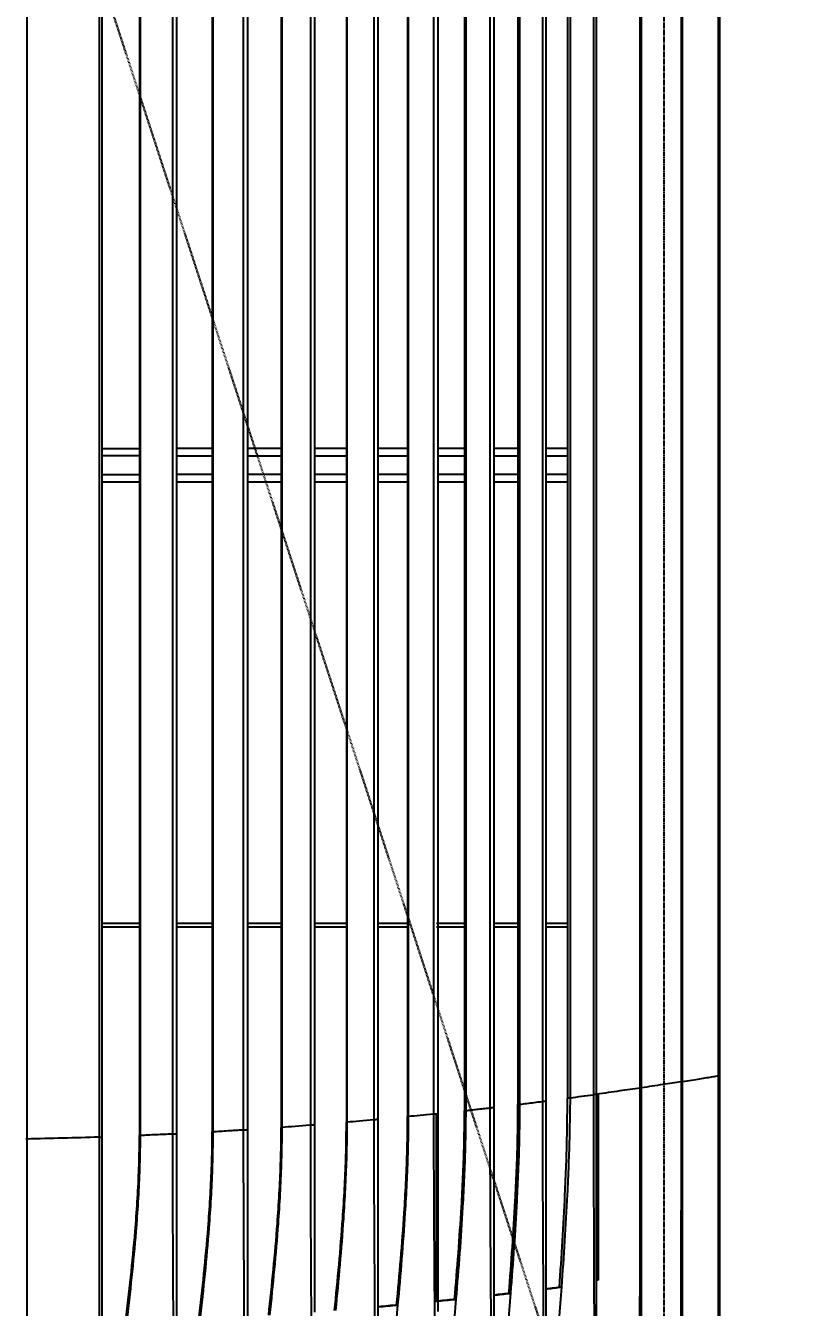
# Model space of a CAD drawing. Header units: millimetres. Extents: x 83042 to 109442, y 67232 to 86252.
# Drawn here: x 98465.6 to 98671.3, y 79965 to 80308.6 of the extents above; entities that cross this region are included whole.
import ezdxf

# ---------------------------------------------------------------- set-up
doc = ezdxf.new("R2010")
doc.units = ezdxf.units.MM
doc.linetypes.add('ACAD_ISO04W100', pattern=[30, 24, -3, 0, -3])
doc.linetypes.add('HIDDEN', pattern=[0.375, 0.25, -0.125])
for name, color, linetype in [('DIM', 7, 'Continuous'), ('도면층8', 8, 'Continuous'), ('면적', 241, 'ACAD_ISO04W100')]:
    doc.layers.add(name, color=color, linetype=linetype)
doc.styles.add('HY 울릉도 L', font='malgun.ttf')
doc.styles.add('YOURNAME', font='malgun.ttf')
doc.dimstyles.new('60', dxfattribs={"dimscale": 60, "dimtxt": 2, "dimasz": 1, "dimexe": 1, "dimexo": 1, "dimgap": 1, "dimtad": 1, "dimdec": 0, "dimrnd": 0.05, "dimdsep": 46, "dimlunit": 6, "dimtxsty": 'HY 울릉도 L', "dimblk": 'ARCHTICK', "dimcen": 2.5, "dimdle": 1, "dimclrd": 133, "dimclre": 133, "dimclrt": 30, "dimadec": 0, "dimazin": 0, "dimtfac": 1, "dimtdec": 0, "dimtix": 1, "dimtmove": 2, "dimatfit": 3, "dimldrblk": 'ARCHTICK', "dimfxl": 1, "dimlwd": -1, "dimlwe": -1, "dimarcsym": 0})
doc.dimstyles.new('YOURNAME-50', dxfattribs={"dimscale": 50, "dimtxt": 1.8, "dimasz": 0.9, "dimexe": 1, "dimexo": 3, "dimgap": 0.7, "dimtad": 1, "dimdec": 0, "dimzin": 0, "dimdsep": 46, "dimtxsty": 'YOURNAME', "dimblk": 'ARCHTICK', "dimcen": 0, "dimclrd": 1, "dimclre": 1, "dimclrt": 7, "dimadec": 0, "dimazin": 0, "dimtfac": 1, "dimtdec": 0, "dimtix": 1, "dimtmove": 2, "dimatfit": 3, "dimldrblk": 'ARCHTICK', "dimfxl": 1, "dimtolj": 1, "dimtzin": 0, "dimarcsym": 0})

# ---------------------------------------------------------------- blocks, each defined once
blk = doc.blocks.new('*U16')
at = {"color": 1, "linetype": 'HIDDEN'}
blk.add_line((39.94, 14.99), (1479.94, 484.99), dxfattribs=at)
at = {"color": 8}
for p, q in [((1329.52, 185.7), (190.37, 185.7)), ((1329, 166.3), (190.88, 166.3)), ((190.88, 165.5), (1329, 165.5)), ((247.19, 155.49), (247.19, 165.5)), ((248.19, 165.5), (248.19, 155.49)), ((366.44, 155.49), (366.44, 165.5)), ((368.44, 165.5), (368.44, 155.49)), ((373.44, 155.49), (373.44, 165.5)), ((375.44, 165.5), (375.44, 155.49)), ((1328.59, 155.49), (191.3, 155.49)), ((191.31, 155.23), (1328.58, 155.23)), ((1328.18, 146.67), (191.7, 146.67)), ((191.76, 145.5), (1328.12, 145.5)), ((247.19, 135.99), (247.19, 145.5)), ((248.19, 145.5), (248.19, 135.99)), ((366.44, 135.99), (366.44, 145.5)), ((368.44, 135.99), (368.44, 145.5)), ((373.44, 145.5), (373.44, 135.99)), ((375.44, 135.99), (375.44, 145.5)), ((1327.61, 135.99), (192.27, 135.99)), ((192.28, 135.75), (1327.6, 135.75)), ((1327.11, 127.69), (192.78, 127.69)), ((192.85, 126.5), (1327.03, 126.5)), ((247.19, 117.5), (247.19, 126.5)), ((248.19, 126.5), (248.19, 117.5)), ((366.44, 117.5), (366.44, 126.5)), ((368.44, 117.5), (368.44, 126.5)), ((373.44, 126.5), (373.44, 117.5)), ((375.44, 117.5), (375.44, 126.5)), ((1326.41, 117.5), (193.47, 117.5)), ((193.49, 117.26), (1326.4, 117.26)), ((1325.83, 109.71), (194.05, 109.71)), ((194.15, 108.5), (1325.73, 108.5)), ((247.19, 100.06), (247.19, 108.5)), ((248.19, 108.5), (248.19, 100.06)), ((366.44, 100.06), (366.44, 108.5)), ((368.44, 100.06), (368.44, 108.5)), ((373.44, 108.5), (373.44, 100.06)), ((375.44, 100.06), (375.44, 108.5)), ((1325.04, 100.06), (194.84, 100.06)), ((194.86, 99.81), (1325.02, 99.81)), ((1324.39, 92.71), (195.5, 92.71)), ((195.61, 91.5), (1324.28, 91.5)), ((247.19, 83.65), (247.19, 91.5)), ((248.19, 91.5), (248.19, 83.65)), ((366.44, 83.65), (366.44, 91.5)), ((368.44, 83.65), (368.44, 91.5)), ((373.44, 91.5), (373.44, 83.65)), ((375.44, 83.65), (375.44, 91.5)), ((1323.53, 83.65), (196.36, 83.65)), ((196.38, 83.38), (1323.5, 83.38)), ((146.89, 75.87), (197.15, 75.87)), ((1322.82, 76.7), (197.06, 76.7)), ((247.19, 68.4), (247.19, 75.87)), ((248.19, 75.87), (248.19, 68.4)), ((197.19, 75.5), (1322.7, 75.5)), ((366.44, 68.4), (366.44, 75.5)), ((368.44, 68.4), (368.44, 75.5)), ((373.44, 75.5), (373.44, 68.4)), ((375.44, 68.4), (375.44, 75.5)), ((1321.93, 68.4), (197.95, 68.4)), ((198, 67.99), (1321.89, 67.99)), ((1321.16, 61.62), (198.72, 61.62)), ((198.85, 60.5), (1321.03, 60.5)), ((247.19, 54.08), (247.19, 60.5)), ((248.19, 60.5), (248.19, 54.08)), ((366.44, 54.08), (366.44, 60.5)), ((368.44, 54.08), (368.44, 60.5)), ((373.44, 60.5), (373.44, 54.08)), ((375.44, 54.08), (375.44, 60.5)), ((1320.27, 54.08), (199.62, 54.08)), ((199.68, 53.54), (1320.2, 53.54)), ((1319.45, 47.55), (200.43, 47.55)), ((200.57, 46.5), (1319.32, 46.5)), ((247.19, 40.83), (247.19, 46.5)), ((248.19, 46.5), (248.19, 40.83)), ((366.44, 40.83), (366.44, 46.5)), ((368.44, 40.83), (368.44, 46.5)), ((373.44, 46.5), (373.44, 40.83)), ((375.44, 40.83), (375.44, 46.5)), ((1318.58, 40.83), (201.3, 40.83)), ((201.41, 40.04), (1318.47, 40.04)), ((1317.64, 33.88), (202.24, 33.88)), ((202.37, 33), (1317.52, 33)), ((1315.86, 21.42), (204.03, 21.42)), ((204.09, 21), (1315.79, 21)), ((1314.17, 10.38), (205.71, 10.38)), ((205.77, 10), (1314.11, 10)), ((1312.57, 0.4), (207.32, 0.4)), ((207.32, 0), (1312.57, 0))]:
    blk.add_line(p, q, dxfattribs=at)
at = {"color": 1, "linetype": 'HIDDEN'}
blk.add_lwpolyline([(1479.94, 484.99), (1479.94, 14.99), (39.94, 14.99), (39.94, 484.99)], close=True, dxfattribs=at)
at = {"color": 8}
blk.add_ellipse((164.88, 32.65), major_axis=(0, -0.3), ratio=0.01277, start_param=3.141593, end_param=4.999235, dxfattribs=at)
for points, knots in [([(190.37, 185.7), (187.64, 185.7), (184.9, 185.7), (171.66, 185.7), (161.16, 185.7), (143.9, 185.7), (137.14, 185.7), (123.64, 185.7), (116.89, 185.7), (110.14, 185.7)], [0, 0, 0, 0, 0.1022, 0.1022, 0.494985, 0.494985, 0.747578, 0.747578, 1, 1, 1, 1]), ([(190.88, 166.3), (177.42, 166.3), (163.96, 166.3), (137.05, 166.3), (123.59, 166.3), (110.14, 166.3)], [0, 0, 0, 0, 0.5, 0.5, 1, 1, 1, 1]), ([(141.11, 159.24), (149.25, 158.25), (157.41, 157.33), (170.87, 156.21), (176.16, 155.87), (184.11, 155.58), (186.76, 155.52), (190.04, 155.49), (190.67, 155.49), (191.3, 155.49)], [0, 0, 0, 0, 0.489588, 0.489588, 0.804968, 0.804968, 0.962658, 0.962658, 1, 1, 1, 1]), ([(141.12, 158.9), (149.27, 157.92), (157.42, 157.03), (170.88, 155.95), (176.17, 155.62), (184.12, 155.33), (186.76, 155.27), (190.05, 155.24), (190.68, 155.23), (191.31, 155.23)], [0, 0, 0, 0, 0.48935, 0.48935, 0.804749, 0.804749, 0.962448, 0.962448, 1, 1, 1, 1]), ([(191.7, 146.67), (191.63, 148.19), (191.48, 151.34), (191.36, 153.99), (191.31, 155.23)], [0, 0, 0, 0, 0.460844, 1, 1, 1, 1]), ([(191.7, 146.67), (178.11, 146.67), (164.51, 146.6), (137.32, 146.47), (123.72, 146.4), (110.14, 146.36)], [0, 0, 0, 0, 0.5, 0.5, 1, 1, 1, 1]), ([(191.7, 146.65), (191.71, 146.52), (191.72, 146.26), (191.74, 145.86), (191.76, 145.56), (191.76, 145.52), (191.76, 145.5)], [0, 0, 0, 0, 0.250014, 0.500034, 0.750029, 1, 1, 1, 1]), ([(142, 139.56), (150.16, 138.62), (158.34, 137.74), (171.83, 136.68), (177.12, 136.36), (185.08, 136.08), (187.73, 136.02), (191.02, 136), (191.64, 135.99), (192.27, 135.99)], [0, 0, 0, 0, 0.489674, 0.489674, 0.805044, 0.805044, 0.962728, 0.962728, 1, 1, 1, 1]), ([(142.02, 139.22), (150.18, 138.29), (158.35, 137.45), (171.84, 136.43), (177.13, 136.11), (185.08, 135.84), (187.74, 135.78), (191.02, 135.75), (191.65, 135.75), (192.28, 135.74)], [0, 0, 0, 0, 0.489359, 0.489359, 0.804752, 0.804752, 0.962449, 0.962449, 1, 1, 1, 1]), ([(192.78, 127.69), (192.68, 129.11), (192.5, 132.07), (192.35, 134.56), (192.28, 135.75)], [0, 0, 0, 0, 0.456557, 1, 1, 1, 1]), ([(192.78, 127.69), (179, 127.69), (165.23, 127.62), (137.68, 127.47), (123.9, 127.4), (110.14, 127.36)], [0, 0, 0, 0, 0.5, 0.5, 1, 1, 1, 1]), ([(192.78, 127.69), (192.78, 127.56), (192.8, 127.29), (192.83, 126.88), (192.85, 126.56), (192.85, 126.52), (192.85, 126.5)], [0, 0, 0, 0, 0.249929, 0.499996, 0.749769, 1, 1, 1, 1]), ([(143.12, 120.88), (151.3, 119.99), (159.49, 119.16), (173, 118.15), (178.31, 117.85), (186.27, 117.58), (188.93, 117.53), (192.21, 117.5), (192.84, 117.5), (193.47, 117.5)], [0, 0, 0, 0, 0.489761, 0.489761, 0.805115, 0.805115, 0.962792, 0.962792, 1, 1, 1, 1]), ([(143.14, 120.54), (151.32, 119.67), (159.51, 118.88), (173.01, 117.91), (178.32, 117.61), (186.28, 117.35), (188.93, 117.29), (192.22, 117.27), (192.85, 117.26), (193.49, 117.26)], [0, 0, 0, 0, 0.489376, 0.489376, 0.804759, 0.804759, 0.96245, 0.96245, 1, 1, 1, 1]), ([(194.05, 109.71), (180.07, 109.71), (166.08, 109.64), (138.1, 109.48), (124.11, 109.4), (110.14, 109.35)], [0, 0, 0, 0, 0.5, 0.5, 1, 1, 1, 1]), ([(194.14, 108.58), (194.14, 108.64), (194.13, 108.76), (194.1, 109.06), (194.08, 109.4), (194.06, 109.61), (194.05, 109.71)], [0, 0, 0, 0, 0.254278, 0.499522, 0.749842, 1, 1, 1, 1]), ([(194.14, 108.58), (194.14, 108.55), (194.15, 108.51), (194.15, 108.5), (194.15, 108.5)], [0, 0, 0, 0, 0.504273, 1, 1, 1, 1]), ([(144.41, 103.22), (152.61, 102.39), (160.82, 101.61), (174.36, 100.67), (179.67, 100.38), (187.64, 100.13), (190.3, 100.08), (193.59, 100.06), (194.22, 100.06), (194.84, 100.06)], [0, 0, 0, 0, 0.489855, 0.489855, 0.805193, 0.805193, 0.962862, 0.962862, 1, 1, 1, 1]), ([(144.44, 102.89), (152.64, 102.07), (160.84, 101.33), (174.37, 100.42), (179.68, 100.14), (187.65, 99.9), (190.31, 99.84), (193.6, 99.82), (194.23, 99.81), (194.87, 99.81)], [0, 0, 0, 0, 0.489392, 0.489392, 0.804765, 0.804765, 0.962452, 0.962452, 1, 1, 1, 1]), ([(195.5, 92.71), (181.27, 92.71), (167.04, 92.63), (138.58, 92.46), (124.35, 92.38), (110.14, 92.32)], [0, 0, 0, 0, 0.5, 0.5, 1, 1, 1, 1]), ([(110.14, 89.64), (110.28, 89.63), (122.22, 88.6), (134.11, 87.33), (145.88, 86.24)], [0, 0, 0, 0, 0.011752, 1, 1, 1, 1]), ([(195.6, 91.53), (195.6, 91.57), (195.59, 91.66), (195.56, 91.98), (195.53, 92.37), (195.51, 92.6), (195.5, 92.71)], [0, 0, 0, 0, 0.232529, 0.49982, 0.749588, 1, 1, 1, 1]), ([(145.85, 86.59), (154.07, 85.82), (162.3, 85.1), (175.85, 84.22), (181.17, 83.95), (189.78, 83.7), (193.07, 83.67), (196.36, 83.66)], [0, 0, 0, 0, 0.489986, 0.489986, 0.805318, 0.805318, 1, 1, 1, 1]), ([(145.88, 86.24), (154.09, 85.48), (162.31, 84.78), (175.86, 83.94), (181.18, 83.69), (189.79, 83.44), (193.09, 83.4), (196.38, 83.38)], [0, 0, 0, 0, 0.489398, 0.489398, 0.804775, 0.804775, 1, 1, 1, 1]), ([(197.06, 76.7), (182.57, 76.7), (168.08, 76.61), (139.1, 76.43), (124.61, 76.34), (110.14, 76.29)], [0, 0, 0, 0, 0.5, 0.5, 1, 1, 1, 1]), ([(197.06, 76.7), (197.07, 76.63), (197.08, 76.54), (197.1, 76.36), (197.11, 76.27), (197.12, 76.09), (197.13, 76), (197.15, 75.84), (197.16, 75.77), (197.17, 75.65), (197.18, 75.6), (197.18, 75.53), (197.19, 75.51), (197.19, 75.5), (197.19, 75.5), (197.19, 75.5)], [0, 0, 0, 0, 0.161779, 0.161779, 0.323539, 0.323539, 0.485543, 0.485543, 0.647325, 0.647325, 0.808403, 0.808403, 0.968605, 0.968605, 1, 1, 1, 1]), ([(110.14, 73.89), (110.77, 73.84), (123.22, 72.86), (135.63, 71.64), (147.42, 70.63)], [0, 0, 0, 0, 0.050839, 1, 1, 1, 1]), ([(147.42, 70.63), (147.42, 70.7), (147.41, 70.77), (147.4, 70.89), (147.39, 70.94), (147.38, 71.02), (147.38, 71.04), (147.38, 71.06), (147.38, 71.06), (147.38, 71.06)], [0, 0, 0, 0, 0.292408, 0.292408, 0.584321, 0.584321, 0.875326, 0.875326, 1, 1, 1, 1]), ([(147.38, 71.06), (155.62, 70.36), (163.87, 69.71), (177.45, 68.91), (182.77, 68.67), (191.38, 68.45), (194.67, 68.42), (197.95, 68.4)], [0, 0, 0, 0, 0.490319, 0.490319, 0.805668, 0.805668, 1, 1, 1, 1]), ([(147.42, 70.63), (155.65, 69.93), (163.89, 69.29), (177.45, 68.52), (182.78, 68.28), (191.4, 68.05), (194.7, 68.01), (198, 67.99)], [0, 0, 0, 0, 0.48933, 0.48933, 0.804745, 0.804745, 1, 1, 1, 1]), ([(197.95, 68.4), (197.95, 68.38), (197.96, 68.34), (197.98, 68.11), (198, 67.99)], [0, 0, 0, 0, 0.483788, 1, 1, 1, 1]), ([(198, 67.99), (198.05, 67.52), (198.15, 66.57), (198.33, 65.03), (198.52, 63.38), (198.65, 62.21), (198.72, 61.62)], [0, 0, 0, 0, 0.241051, 0.488063, 0.741044, 1, 1, 1, 1]), ([(198.72, 61.62), (183.95, 61.62), (169.18, 61.53), (139.65, 61.35), (124.89, 61.28), (110.14, 61.24)], [0, 0, 0, 0, 0.5, 0.5, 1, 1, 1, 1]), ([(110.14, 59.1), (111.29, 59.02), (124.27, 58.09), (137.23, 56.92), (149.04, 55.99)], [0, 0, 0, 0, 0.088816, 1, 1, 1, 1]), ([(198.72, 61.62), (198.74, 61.49), (198.77, 61.24), (198.81, 60.84), (198.84, 60.56), (198.85, 60.52), (198.85, 60.5)], [0, 0, 0, 0, 0.250088, 0.4998, 0.761612, 1, 1, 1, 1]), ([(149.04, 55.99), (149.03, 56.07), (149.02, 56.14), (149.01, 56.27), (149, 56.32), (148.99, 56.41), (148.99, 56.45), (148.98, 56.47), (148.98, 56.48), (148.98, 56.48), (148.98, 56.49), (148.98, 56.49)], [0, 0, 0, 0, 0.27156, 0.27156, 0.542657, 0.542657, 0.808337, 0.808337, 0.89096, 0.89096, 1, 1, 1, 1]), ([(148.98, 56.49), (157.24, 55.85), (165.51, 55.26), (179.12, 54.54), (184.45, 54.32), (193.06, 54.12), (196.34, 54.09), (199.62, 54.08)], [0, 0, 0, 0, 0.490691, 0.490691, 0.806056, 0.806056, 1, 1, 1, 1]), ([(149.04, 55.99), (157.28, 55.34), (165.53, 54.75), (179.12, 54.04), (184.44, 53.82), (193.08, 53.61), (196.38, 53.57), (199.68, 53.54)], [0, 0, 0, 0, 0.489343, 0.489343, 0.804748, 0.804748, 1, 1, 1, 1]), ([(199.62, 54.08), (199.62, 54.05), (199.63, 54), (199.66, 53.7), (199.68, 53.54)], [0, 0, 0, 0, 0.477722, 1, 1, 1, 1]), ([(199.68, 53.54), (199.76, 52.93), (199.91, 51.7), (200.16, 49.69), (200.34, 48.27), (200.43, 47.55)], [0, 0, 0, 0, 0.320565, 0.653894, 1, 1, 1, 1]), ([(200.43, 47.55), (185.38, 47.55), (170.33, 47.45), (140.23, 47.28), (125.18, 47.22), (110.14, 47.19)], [0, 0, 0, 0, 0.5, 0.5, 1, 1, 1, 1]), ([(110.14, 45.31), (111.83, 45.2), (125.36, 44.33), (138.86, 43.22), (150.69, 42.36)], [0, 0, 0, 0, 0.124687, 1, 1, 1, 1]), ([(200.43, 47.55), (200.45, 47.42), (200.48, 47.18), (200.52, 46.81), (200.56, 46.55), (200.56, 46.52), (200.57, 46.5)], [0, 0, 0, 0, 0.25007, 0.499602, 0.760386, 1, 1, 1, 1]), ([(150.62, 42.96), (150.62, 42.96), (150.62, 42.95), (150.62, 42.9), (150.63, 42.86), (150.64, 42.76), (150.65, 42.7), (150.66, 42.57), (150.67, 42.5), (150.68, 42.4), (150.69, 42.38), (150.69, 42.36)], [0, 0, 0, 0, 0.231752, 0.231752, 0.464199, 0.464199, 0.698225, 0.698225, 0.936242, 0.936242, 1, 1, 1, 1]), ([(150.62, 42.96), (158.9, 42.4), (167.19, 41.87), (180.82, 41.24), (186.16, 41.04), (194.76, 40.87), (198.03, 40.84), (201.3, 40.83)], [0, 0, 0, 0, 0.491378, 0.491378, 0.806794, 0.806794, 1, 1, 1, 1]), ([(150.69, 42.36), (158.95, 41.76), (167.21, 41.22), (180.81, 40.54), (186.15, 40.34), (194.79, 40.12), (198.1, 40.07), (201.41, 40.04)], [0, 0, 0, 0, 0.489397, 0.489397, 0.804764, 0.804764, 1, 1, 1, 1]), ([(201.41, 40.04), (201.39, 40.21), (201.35, 40.52), (201.31, 40.79), (201.31, 40.82), (201.3, 40.83)], [0, 0, 0, 0, 0.381964, 0.724082, 1, 1, 1, 1]), ([(202.24, 33.88), (186.89, 33.88), (171.54, 33.8), (140.83, 33.69), (125.49, 33.65), (110.14, 33.63)], [0, 0, 0, 0, 0.5, 0.5, 1, 1, 1, 1]), ([(152.49, 32.57), (152.49, 32.6), (152.49, 32.63), (152.49, 32.7), (152.49, 32.73), (152.49, 32.8), (152.49, 32.82), (152.49, 32.87), (152.49, 32.9), (152.49, 32.93), (152.49, 32.94), (152.49, 32.95), (152.49, 32.95), (152.49, 32.95)], [0, 0, 0, 0, 0.181942, 0.181942, 0.363884, 0.363884, 0.545829, 0.545829, 0.727793, 0.727793, 0.909786, 0.909786, 1, 1, 1, 1]), ([(164.87, 32.57), (164.67, 32.57), (164.47, 32.57), (163.47, 32.57), (162.67, 32.57), (158.75, 32.57), (155.62, 32.57), (152.49, 32.57)], [0, 0, 0, 0, 0.048447, 0.048447, 0.242234, 0.242234, 1, 1, 1, 1]), ([(202.23, 32.56), (202.23, 32.56), (202.23, 32.56), (192.78, 32.56), (183.32, 32.56), (171.47, 32.57), (169.07, 32.57), (166.07, 32.57), (165.47, 32.57), (164.87, 32.57)], [0, 0, 0, 0, 0.000002, 0.000002, 0.759042, 0.759042, 0.951808, 0.951808, 1, 1, 1, 1]), ([(164.88, 32.95), (165.48, 32.95), (166.08, 32.95), (169.08, 32.95), (171.48, 32.95), (183.33, 32.95), (192.78, 32.95), (202.23, 32.95)], [0, 0, 0, 0, 0.048191, 0.048191, 0.240955, 0.240955, 1, 1, 1, 1]), ([(202.37, 33), (202.36, 33.01), (202.36, 33.03), (202.34, 33.18), (202.3, 33.48), (202.26, 33.74), (202.24, 33.88)], [0, 0, 0, 0, 0.189042, 0.418713, 0.689069, 1, 1, 1, 1]), ([(204.03, 21.42), (203.78, 23.12), (203.22, 26.89), (202.66, 30.91), (202.37, 33)], [0, 0, 0, 0, 0.480123, 1, 1, 1, 1]), ([(204.03, 21.42), (194.02, 21.42), (184.01, 21.43), (163.82, 21.45), (153.65, 21.47), (133.06, 21.5), (122.66, 21.52), (111.55, 21.54), (110.84, 21.54), (110.14, 21.54)], [0, 0, 0, 0, 0.319811, 0.319811, 0.644923, 0.644923, 0.97758, 0.97758, 1, 1, 1, 1]), ([(110.14, 21), (110.85, 21), (111.56, 21), (122.67, 21), (133.08, 21), (153.66, 21), (163.83, 21), (184.03, 21), (194.06, 21), (204.09, 21)], [0, 0, 0, 0, 0.022631, 0.022631, 0.354983, 0.354983, 0.679805, 0.679805, 1, 1, 1, 1]), ([(204.03, 21.42), (204.04, 21.3), (204.08, 21.07), (204.09, 21.02), (204.09, 21)], [0, 0, 0, 0, 0.499705, 1, 1, 1, 1]), ([(205.71, 10.38), (205.47, 11.91), (204.94, 15.34), (204.38, 19.05), (204.09, 21)], [0, 0, 0, 0, 0.480138, 1, 1, 1, 1]), ([(205.71, 10.38), (202, 10.38), (198.29, 10.38), (178.08, 10.39), (161.59, 10.41), (136.84, 10.45), (128.6, 10.46), (116.95, 10.48), (113.55, 10.49), (110.14, 10.49)], [0, 0, 0, 0, 0.116518, 0.116518, 0.634308, 0.634308, 0.893201, 0.893201, 1, 1, 1, 1]), ([(110.15, 10), (113.55, 10), (116.96, 10), (128.61, 10), (136.85, 10), (161.59, 10), (178.08, 10), (198.31, 10), (202.04, 10), (205.77, 10)], [0, 0, 0, 0, 0.106844, 0.106844, 0.365542, 0.365542, 0.882945, 0.882945, 1, 1, 1, 1]), ([(205.77, 10), (205.9, 9.18), (206.15, 7.6), (206.5, 5.41), (206.81, 3.5), (207.08, 1.84), (207.24, 0.86), (207.32, 0.4)], [0, 0, 0, 0, 0.23904, 0.458562, 0.658562, 0.839041, 1, 1, 1, 1]), ([(207.32, 0.4), (198.84, 0.4), (190.36, 0.41), (165.87, 0.43), (149.86, 0.46), (125.95, 0.5), (118.05, 0.51), (110.15, 0.51)], [0, 0, 0, 0, 0.261714, 0.261714, 0.756054, 0.756054, 1, 1, 1, 1]), ([(110.15, 0), (118.05, 0), (125.95, 0), (149.86, 0), (165.88, 0), (190.36, 0), (198.84, 0), (207.32, 0)], [0, 0, 0, 0, 0.243953, 0.243953, 0.738293, 0.738293, 1, 1, 1, 1])]:
    blk.add_open_spline(points, degree=3, knots=knots, dxfattribs=at)
for points in [[(190.37, 185.7), (190.37, 185.8), (190.37, 185.9), (190.36, 185.9)], [(190.88, 166.3), (190.66, 172.77), (190.49, 179.23), (190.37, 185.7)], [(140.88, 165.5), (157.55, 165.5), (174.22, 165.5), (190.88, 165.5)], [(190.88, 166.3), (190.88, 165.88), (190.88, 165.5), (190.88, 165.5)], [(178.44, 155.77), (174.14, 155.96), (169.85, 156.25), (165.56, 156.59)], [(186.14, 155.52), (184.29, 155.55), (182.44, 155.61), (180.59, 155.68)], [(191.31, 155.23), (191.3, 155.39), (191.3, 155.49), (191.3, 155.49)], [(141.7, 145.5), (158.38, 145.5), (175.07, 145.5), (191.76, 145.5)], [(192.28, 135.74), (192.28, 135.9), (192.28, 135.99), (192.27, 135.99)], [(142.75, 126.5), (159.45, 126.5), (176.15, 126.5), (192.85, 126.5)], [(193.49, 117.26), (193.48, 117.41), (193.47, 117.5), (193.47, 117.5)], [(194.05, 109.71), (193.83, 112.63), (193.63, 115.21), (193.49, 117.26)], [(144, 108.5), (160.71, 108.5), (177.43, 108.5), (194.15, 108.5)], [(189.25, 100.09), (183.32, 100.19), (177.41, 100.45), (171.5, 100.81)], [(194.87, 99.81), (194.86, 99.97), (194.85, 100.06), (194.84, 100.06)], [(195.5, 92.71), (195.24, 95.45), (195.03, 97.88), (194.87, 99.81)], [(123.89, 91.5), (131.06, 91.5), (138.23, 91.5), (145.4, 91.5)], [(145.4, 91.5), (162.13, 91.5), (178.87, 91.5), (195.61, 91.5)], [(145.88, 86.24), (145.72, 87.99), (145.56, 89.75), (145.4, 91.5)], [(145.4, 91.5), (145.56, 89.8), (145.71, 88.11), (145.87, 86.41)], [(195.6, 91.53), (195.6, 91.52), (195.61, 91.51), (195.61, 91.5)], [(145.85, 86.58), (145.85, 86.59), (145.85, 86.59), (145.85, 86.59)], [(145.85, 86.58), (145.87, 86.53), (145.88, 86.4), (145.88, 86.24)], [(196.36, 83.65), (186.51, 83.65), (176.68, 84.11), (166.86, 84.79)], [(196.36, 83.65), (196.37, 83.65), (196.37, 83.55), (196.38, 83.38)], [(196.62, 83.65), (196.53, 83.65), (196.44, 83.65), (196.36, 83.65)], [(197.06, 76.7), (196.8, 79.23), (196.57, 81.51), (196.38, 83.38)], [(146.87, 76.06), (147.04, 74.35), (147.22, 72.64), (147.39, 70.92)], [(144.12, 75.5), (145.05, 75.5), (145.99, 75.5), (146.92, 75.5)], [(146.92, 75.5), (163.67, 75.5), (180.43, 75.5), (197.19, 75.5)], [(147.42, 70.63), (147.26, 72.25), (147.09, 73.88), (146.92, 75.5)], [(110.14, 60.5), (122.93, 60.5), (135.72, 60.5), (148.52, 60.5)], [(148.52, 60.5), (165.3, 60.5), (182.07, 60.5), (198.85, 60.5)], [(149.04, 55.99), (148.87, 57.49), (148.69, 59), (148.52, 60.5)], [(148.53, 60.5), (148.68, 59.13), (148.84, 57.76), (148.99, 56.39)], [(124.55, 46.5), (131.67, 46.5), (138.78, 46.5), (145.9, 46.5)], [(145.9, 46.5), (147.33, 46.5), (148.75, 46.5), (150.17, 46.5)], [(150.17, 46.5), (166.97, 46.5), (183.77, 46.5), (200.57, 46.5)], [(150.69, 42.36), (150.52, 43.74), (150.34, 45.12), (150.17, 46.5)], [(150.18, 46.5), (150.32, 45.31), (150.47, 44.12), (150.62, 42.93)], [(201.41, 40.04), (201.69, 38.06), (201.97, 35.98), (202.24, 33.88)], [(110.14, 33), (140.87, 33), (171.62, 33), (202.37, 33)], [(152.49, 32.95), (156.62, 32.95), (160.75, 32.95), (164.88, 32.95)], [(205.71, 10.38), (205.73, 10.15), (205.75, 10), (205.77, 10)], [(207.32, 0), (207.32, 0), (207.32, 0.15), (207.32, 0.4)]]:
    blk.add_open_spline(points, degree=3, dxfattribs=at)
blk = doc.blocks.new('_ARCHTICK')
at = {"color": 0, "linetype": 'ByBlock', "const_width": 0.075}
blk.add_lwpolyline([(-0.25, -0.25), (0.25, 0.25)], dxfattribs=at)
blk = doc.blocks.new('*D115')
at = {"layer": 'Defpoints', "color": 0, "transparency": 16777216}
for p in [(98984.01, 80611.03), (99164.01, 80611.03), (99164.01, 80522.55), (95664.01, 72291.03), (95664.01, 71841.03), (95793.06, 71841.03)]:
    blk.add_point(p, dxfattribs=at)
at = {"layer": 'DIM', "color": 133, "transparency": 16777216}
for p, q in [((95793.06, 72351.03), (95793.06, 71781.03)), ((95724.01, 72291.03), (95853.06, 72291.03)), ((95724.01, 71841.03), (95853.06, 71841.03))]:
    blk.add_line(p, q, dxfattribs=at)
at = {"layer": '면적', "color": 1, "lineweight": -2, "transparency": 16777216}
for p, q in [((98984.01, 80522.55), (98939.01, 80522.55)), ((98984.01, 80522.55), (99164.01, 80522.55)), ((99164.01, 80522.55), (99209.01, 80522.55)), ((98984.01, 80461.03), (98984.01, 80472.55)), ((99164.01, 80461.03), (99164.01, 80472.55))]:
    blk.add_line(p, q, dxfattribs=at)
at = {"layer": 'DIM', "color": 133, "transparency": 16777216, "xscale": 60, "yscale": 60, "zscale": 60}
for p, rotation in [((95793.06, 72291.03), 90), ((95793.06, 71841.03), 270)]:
    blk.add_blockref('_ARCHTICK', p, dxfattribs=dict(at, rotation=rotation))
at = {"layer": '면적', "color": 1, "lineweight": -2, "transparency": 16777216, "xscale": 45, "yscale": 45, "zscale": 45}
blk.add_blockref('_ARCHTICK', (98984.01, 80522.55), dxfattribs=at)
at = {"layer": '면적', "color": 1, "lineweight": -2, "transparency": 16777216, "xscale": 45, "yscale": 45, "zscale": 45, "rotation": 180}
blk.add_blockref('_ARCHTICK', (99164.01, 80522.55), dxfattribs=at)
at = {"layer": 'DIM', "color": 30, "transparency": 16777216, "insert": (95671.06, 72066.03), "char_height": 120, "attachment_point": 5, "rotation": 90, "style": 'HY 울릉도 L'}
blk.add_mtext('450', dxfattribs=at)
at = {"layer": '면적', "color": 7, "transparency": 16777216, "insert": (99074.01, 80602.55), "char_height": 90, "attachment_point": 5, "style": 'YOURNAME'}
blk.add_mtext('\\A1;180', dxfattribs=at)

msp = doc.modelspace()

# ---------------------------------------------------------------- block references
at = {"layer": '도면층8', "rotation": 90}
msp.add_blockref('*U16', (98651.57, 79819.76), dxfattribs=at)

# ---------------------------------------------------------------- dimensions: what is measured, and where the dimension line sits
at = {"layer": 'DIM'}
dim = msp.add_linear_dim(base=(95793.06, 71841.03), p1=(95664.01, 72291.03), p2=(95664.01, 71841.03), angle=90, dimstyle='60', dxfattribs=at)
dim.commit()
dim.dimension.update_dxf_attribs({"geometry": '*D115', "text_midpoint": (95671.06, 72066.03)})
at = {"layer": '면적'}
dim = msp.add_linear_dim(base=(99164.01, 80522.55), p1=(98984.01, 80611.03), p2=(99164.01, 80611.03), dimstyle='YOURNAME-50', dxfattribs=at)
dim.commit()
dim.dimension.update_dxf_attribs({"geometry": '*D115', "text_midpoint": (99074.01, 80602.55)})

doc.saveas('drawing.dxf')
